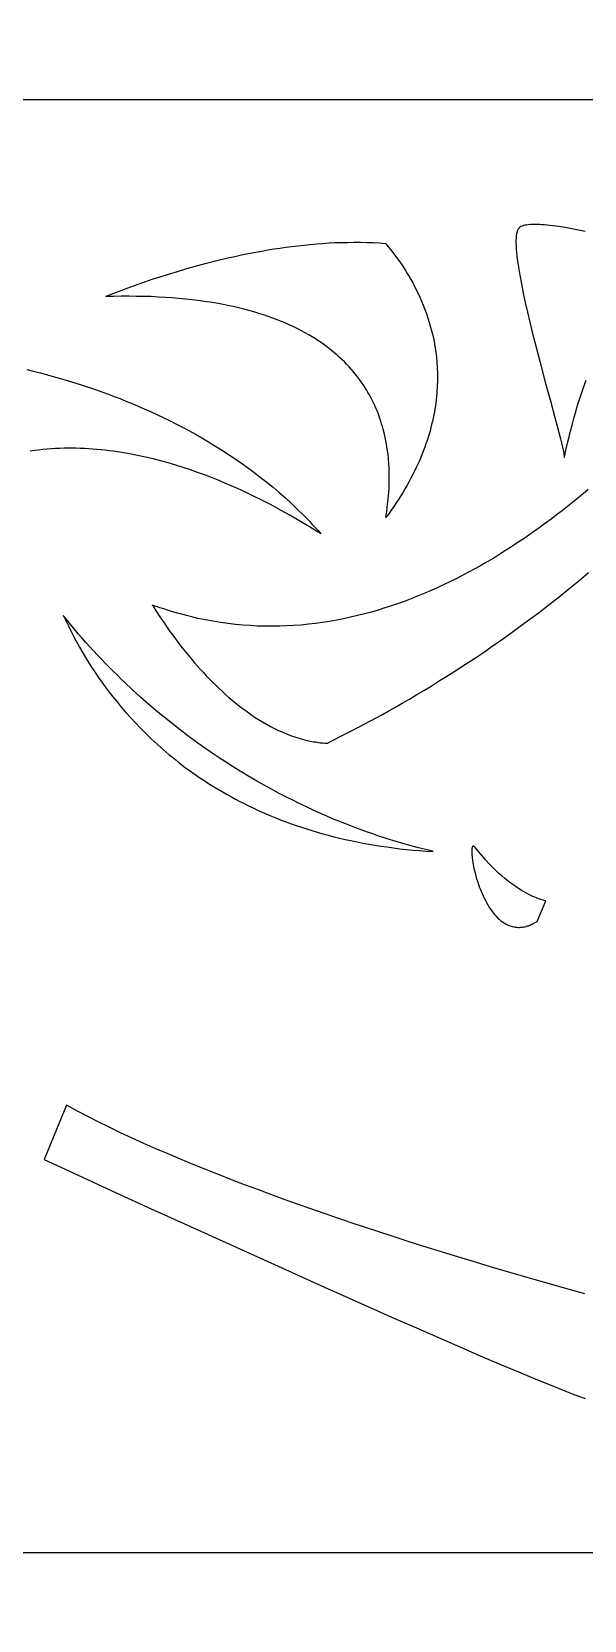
# Model space of a CAD drawing. Extents: x 3.2 to 84.5, y 37.4 to 61.3.
# Drawn here: x 14.85 to 18.68, y 50.27 to 61.27 of the extents above; entities that cross this region are included whole.
import ezdxf

# ---------------------------------------------------------------- set-up
doc = ezdxf.new("R2010")
doc.units = 0
doc.layers.add('IMPORT_-_LAMP', color=18, linetype='CONTINUOUS')

msp = doc.modelspace()

# ---------------------------------------------------------------- linework, layer by layer
at = {"layer": 'IMPORT_-_LAMP'}
for points in [[(23.443, 50.267), (23.443, 50.735), (3.192, 50.735), (3.193, 53.567), (3.193, 57.967), (3.193, 60.799), (23.443, 60.799), (23.442, 61.267), (43.692, 61.267), (43.692, 60.799), (63.942, 60.799), (63.942, 61.267), (84.192, 61.267), (84.192, 50.267), (63.942, 50.267), (63.942, 50.735), (43.692, 50.735), (43.692, 50.267)], [(17.306, 57.903), (17.306, 57.904), (17.306, 57.905), (17.306, 57.909), (17.307, 57.923), (17.311, 57.946), (17.315, 57.976), (17.319, 58.012), (17.322, 58.033), (17.324, 58.055), (17.325, 58.079), (17.327, 58.104), (17.328, 58.13), (17.329, 58.157), (17.329, 58.186), (17.329, 58.215), (17.328, 58.246), (17.326, 58.277), (17.323, 58.31), (17.32, 58.343), (17.315, 58.376), (17.31, 58.411), (17.303, 58.445), (17.296, 58.481), (17.286, 58.516), (17.281, 58.534), (17.276, 58.552), (17.27, 58.57), (17.264, 58.588), (17.258, 58.606), (17.251, 58.625), (17.244, 58.643), (17.236, 58.661), (17.228, 58.679), (17.219, 58.698), (17.21, 58.716), (17.201, 58.734), (17.191, 58.752), (17.181, 58.77), (17.17, 58.788), (17.159, 58.806), (17.147, 58.824), (17.135, 58.842), (17.122, 58.86), (17.109, 58.877), (17.095, 58.895), (17.081, 58.912), (17.066, 58.93), (17.051, 58.947), (17.035, 58.964), (17.018, 58.981), (17.001, 58.998), (16.983, 59.014), (16.965, 59.031), (16.946, 59.047), (16.927, 59.063), (16.906, 59.079), (16.886, 59.094), (16.864, 59.11), (16.842, 59.125), (16.819, 59.14), (16.796, 59.154), (16.772, 59.169), (16.747, 59.183), (16.721, 59.196), (16.695, 59.21), (16.668, 59.223), (16.64, 59.236), (16.612, 59.249), (16.583, 59.261), (16.553, 59.273), (16.522, 59.285), (16.49, 59.296), (16.458, 59.307), (16.425, 59.317), (16.391, 59.327), (16.356, 59.337), (16.321, 59.346), (16.284, 59.355), (16.247, 59.364), (16.209, 59.372), (16.17, 59.38), (16.13, 59.387), (16.089, 59.394), (16.048, 59.4), (16.005, 59.406), (15.962, 59.411), (15.917, 59.416), (15.872, 59.42), (15.826, 59.424), (15.779, 59.427), (15.73, 59.43), (15.681, 59.433), (15.631, 59.434), (15.58, 59.435), (15.528, 59.436), (15.475, 59.436), (15.421, 59.435), (15.366, 59.434), (15.38, 59.44), (15.416, 59.454), (15.472, 59.476), (15.507, 59.489), (15.546, 59.503), (15.59, 59.519), (15.637, 59.535), (15.688, 59.553), (15.743, 59.571), (15.801, 59.589), (15.862, 59.608), (15.927, 59.627), (15.994, 59.646), (16.064, 59.665), (16.136, 59.683), (16.211, 59.701), (16.249, 59.709), (16.288, 59.718), (16.327, 59.726), (16.366, 59.734), (16.406, 59.741), (16.447, 59.749), (16.488, 59.756), (16.529, 59.763), (16.57, 59.769), (16.612, 59.775), (16.654, 59.781), (16.696, 59.786), (16.739, 59.79), (16.782, 59.795), (16.825, 59.799), (16.868, 59.802), (16.911, 59.805), (16.955, 59.807), (16.998, 59.808), (17.042, 59.809), (17.085, 59.81), (17.129, 59.81), (17.173, 59.809), (17.216, 59.807), (17.26, 59.805), (17.303, 59.802), (17.304, 59.801), (17.306, 59.798), (17.312, 59.79), (17.337, 59.76), (17.353, 59.739), (17.373, 59.713), (17.394, 59.684), (17.417, 59.651), (17.429, 59.633), (17.441, 59.614), (17.453, 59.594), (17.466, 59.573), (17.478, 59.551), (17.491, 59.528), (17.504, 59.505), (17.516, 59.48), (17.528, 59.455), (17.541, 59.429), (17.552, 59.402), (17.564, 59.374), (17.575, 59.345), (17.586, 59.316), (17.596, 59.285), (17.606, 59.254), (17.615, 59.222), (17.624, 59.19), (17.632, 59.156), (17.639, 59.122), (17.645, 59.087), (17.65, 59.051), (17.655, 59.015), (17.658, 58.978), (17.661, 58.94), (17.662, 58.902), (17.662, 58.863), (17.662, 58.843), (17.661, 58.823), (17.66, 58.803), (17.659, 58.782), (17.658, 58.762), (17.656, 58.741), (17.653, 58.72), (17.651, 58.699), (17.648, 58.678), (17.645, 58.657), (17.641, 58.636), (17.637, 58.614), (17.632, 58.592), (17.628, 58.57), (17.622, 58.548), (17.617, 58.526), (17.611, 58.504), (17.604, 58.481), (17.597, 58.459), (17.59, 58.436), (17.582, 58.413), (17.574, 58.39), (17.565, 58.367), (17.556, 58.344), (17.547, 58.32), (17.537, 58.297), (17.526, 58.273), (17.515, 58.249), (17.504, 58.225), (17.492, 58.201), (17.479, 58.177), (17.466, 58.153), (17.453, 58.128), (17.439, 58.104), (17.424, 58.079), (17.409, 58.054), (17.393, 58.029), (17.377, 58.004), (17.36, 57.979), (17.343, 57.954), (17.325, 57.929)], [(15.072, 57.224), (15.074, 57.222), (15.076, 57.218), (15.083, 57.204), (15.107, 57.154), (15.124, 57.119), (15.145, 57.077), (15.17, 57.03), (15.184, 57.005), (15.2, 56.978), (15.216, 56.951), (15.233, 56.922), (15.252, 56.892), (15.271, 56.861), (15.292, 56.83), (15.314, 56.797), (15.338, 56.764), (15.362, 56.731), (15.388, 56.696), (15.415, 56.661), (15.444, 56.626), (15.473, 56.59), (15.504, 56.554), (15.537, 56.518), (15.571, 56.481), (15.606, 56.444), (15.643, 56.408), (15.681, 56.371), (15.721, 56.334), (15.763, 56.298), (15.805, 56.261), (15.827, 56.243), (15.85, 56.225), (15.873, 56.207), (15.896, 56.189), (15.919, 56.171), (15.944, 56.154), (15.968, 56.136), (15.993, 56.119), (16.018, 56.101), (16.044, 56.084), (16.07, 56.067), (16.096, 56.05), (16.123, 56.034), (16.151, 56.017), (16.179, 56.001), (16.207, 55.985), (16.236, 55.969), (16.265, 55.953), (16.294, 55.937), (16.324, 55.922), (16.355, 55.907), (16.386, 55.892), (16.417, 55.878), (16.449, 55.863), (16.481, 55.849), (16.514, 55.835), (16.547, 55.822), (16.581, 55.808), (16.615, 55.795), (16.65, 55.783), (16.685, 55.77), (16.721, 55.758), (16.757, 55.747), (16.793, 55.735), (16.83, 55.724), (16.868, 55.713), (16.906, 55.703), (16.945, 55.693), (16.984, 55.684), (17.023, 55.674), (17.063, 55.666), (17.104, 55.657), (17.145, 55.649), (17.187, 55.642), (17.229, 55.634), (17.271, 55.628), (17.315, 55.622), (17.358, 55.616), (17.402, 55.61), (17.447, 55.605), (17.493, 55.601), (17.538, 55.597), (17.585, 55.594), (17.632, 55.591), (17.629, 55.592), (17.625, 55.593), (17.611, 55.597), (17.56, 55.609), (17.523, 55.618), (17.481, 55.63), (17.431, 55.644), (17.376, 55.66), (17.315, 55.679), (17.249, 55.7), (17.214, 55.712), (17.178, 55.725), (17.14, 55.738), (17.102, 55.753), (17.062, 55.768), (17.021, 55.784), (16.979, 55.801), (16.936, 55.818), (16.893, 55.837), (16.848, 55.857), (16.803, 55.877), (16.756, 55.899), (16.709, 55.921), (16.661, 55.945), (16.613, 55.969), (16.563, 55.995), (16.513, 56.022), (16.463, 56.049), (16.412, 56.078), (16.36, 56.108), (16.308, 56.14), (16.256, 56.172), (16.203, 56.206), (16.15, 56.24), (16.096, 56.276), (16.042, 56.314), (15.988, 56.352), (15.934, 56.392), (15.88, 56.433), (15.825, 56.476), (15.771, 56.52), (15.716, 56.565), (15.661, 56.612), (15.607, 56.66), (15.552, 56.71), (15.498, 56.761), (15.471, 56.787), (15.444, 56.813), (15.417, 56.84), (15.39, 56.867), (15.363, 56.895), (15.336, 56.923), (15.309, 56.951), (15.282, 56.98), (15.256, 57.009), (15.229, 57.039), (15.203, 57.068), (15.176, 57.099), (15.15, 57.13), (15.124, 57.161), (15.098, 57.192)], [(15.072, 57.224), (15.074, 57.222), (15.076, 57.218), (15.083, 57.204), (15.107, 57.154), (15.124, 57.119), (15.145, 57.077), (15.17, 57.03), (15.184, 57.005), (15.2, 56.978), (15.216, 56.951), (15.233, 56.922), (15.252, 56.892), (15.271, 56.861), (15.292, 56.83), (15.314, 56.797), (15.338, 56.764), (15.362, 56.731), (15.388, 56.696), (15.415, 56.661), (15.444, 56.626), (15.473, 56.59), (15.504, 56.554), (15.537, 56.518), (15.571, 56.481), (15.606, 56.444), (15.643, 56.408), (15.681, 56.371), (15.721, 56.334), (15.763, 56.298), (15.805, 56.261), (15.827, 56.243), (15.85, 56.225), (15.873, 56.207), (15.896, 56.189), (15.919, 56.171), (15.944, 56.154), (15.968, 56.136), (15.993, 56.119), (16.018, 56.101), (16.044, 56.084), (16.07, 56.067), (16.096, 56.05), (16.123, 56.034), (16.151, 56.017), (16.179, 56.001), (16.207, 55.985), (16.236, 55.969), (16.265, 55.953), (16.294, 55.937), (16.324, 55.922), (16.355, 55.907), (16.386, 55.892), (16.417, 55.878), (16.449, 55.863), (16.481, 55.849), (16.514, 55.835), (16.547, 55.822), (16.581, 55.808), (16.615, 55.795), (16.65, 55.783), (16.685, 55.77), (16.721, 55.758), (16.757, 55.747), (16.793, 55.735), (16.83, 55.724), (16.868, 55.713), (16.906, 55.703), (16.945, 55.693), (16.984, 55.684), (17.023, 55.674), (17.063, 55.666), (17.104, 55.657), (17.145, 55.649), (17.187, 55.642), (17.229, 55.634), (17.271, 55.628), (17.315, 55.622), (17.358, 55.616), (17.402, 55.61), (17.447, 55.605), (17.493, 55.601), (17.538, 55.597), (17.585, 55.594), (17.632, 55.591), (17.629, 55.592), (17.625, 55.593), (17.611, 55.597), (17.56, 55.609), (17.523, 55.618), (17.481, 55.63), (17.431, 55.644), (17.376, 55.66), (17.315, 55.679), (17.249, 55.7), (17.214, 55.712), (17.178, 55.725), (17.14, 55.738), (17.102, 55.753), (17.062, 55.768), (17.021, 55.784), (16.979, 55.801), (16.936, 55.818), (16.893, 55.837), (16.848, 55.857), (16.803, 55.877), (16.756, 55.899), (16.709, 55.921), (16.661, 55.945), (16.613, 55.969), (16.563, 55.995), (16.513, 56.022), (16.463, 56.049), (16.412, 56.078), (16.36, 56.108), (16.308, 56.14), (16.256, 56.172), (16.203, 56.206), (16.15, 56.24), (16.096, 56.276), (16.042, 56.314), (15.988, 56.352), (15.934, 56.392), (15.88, 56.433), (15.825, 56.476), (15.771, 56.52), (15.716, 56.565), (15.661, 56.612), (15.607, 56.66), (15.552, 56.71), (15.498, 56.761), (15.471, 56.787), (15.444, 56.813), (15.417, 56.84), (15.39, 56.867), (15.363, 56.895), (15.336, 56.923), (15.309, 56.951), (15.282, 56.98), (15.256, 57.009), (15.229, 57.039), (15.203, 57.068), (15.176, 57.099), (15.15, 57.13), (15.124, 57.161), (15.098, 57.192)], [(17.924, 55.618), (17.92, 55.623), (17.917, 55.626), (17.914, 55.628), (17.911, 55.628), (17.909, 55.628), (17.908, 55.627), (17.906, 55.625), (17.904, 55.622), (17.903, 55.618), (17.901, 55.613), (17.9, 55.607), (17.9, 55.599), (17.9, 55.591), (17.9, 55.582), (17.9, 55.573), (17.902, 55.551), (17.905, 55.527), (17.91, 55.5), (17.915, 55.472), (17.923, 55.442), (17.931, 55.411), (17.941, 55.379), (17.946, 55.363), (17.952, 55.347), (17.958, 55.331), (17.964, 55.315), (17.971, 55.299), (17.978, 55.283), (17.986, 55.267), (17.994, 55.252), (18.002, 55.237), (18.01, 55.222), (18.019, 55.207), (18.028, 55.193), (18.038, 55.18), (18.048, 55.167), (18.058, 55.154), (18.068, 55.142), (18.079, 55.131), (18.09, 55.121), (18.102, 55.111), (18.114, 55.102), (18.126, 55.094), (18.139, 55.087), (18.152, 55.081), (18.165, 55.075), (18.179, 55.071), (18.193, 55.068), (18.2, 55.067), (18.207, 55.066), (18.215, 55.066), (18.222, 55.065), (18.229, 55.065), (18.237, 55.066), (18.245, 55.066), (18.252, 55.067), (18.26, 55.069), (18.268, 55.07), (18.276, 55.072), (18.284, 55.075), (18.293, 55.077), (18.301, 55.081), (18.309, 55.084), (18.318, 55.088), (18.326, 55.092), (18.335, 55.097), (18.353, 55.107), (18.412, 55.248), (18.4, 55.251), (18.387, 55.255), (18.369, 55.261), (18.348, 55.269), (18.336, 55.274), (18.323, 55.28), (18.309, 55.286), (18.294, 55.293), (18.279, 55.302), (18.262, 55.311), (18.245, 55.321), (18.227, 55.332), (18.209, 55.344), (18.19, 55.357), (18.17, 55.372), (18.15, 55.387), (18.129, 55.404), (18.108, 55.422), (18.086, 55.441), (18.064, 55.462), (18.041, 55.484), (18.019, 55.508), (17.995, 55.533), (17.972, 55.56), (17.948, 55.588)], [(17.924, 55.618), (17.92, 55.623), (17.917, 55.626), (17.914, 55.628), (17.911, 55.628), (17.909, 55.628), (17.908, 55.627), (17.906, 55.625), (17.904, 55.622), (17.903, 55.618), (17.901, 55.613), (17.9, 55.607), (17.9, 55.599), (17.9, 55.591), (17.9, 55.582), (17.9, 55.573), (17.902, 55.551), (17.905, 55.527), (17.91, 55.5), (17.915, 55.472), (17.923, 55.442), (17.931, 55.411), (17.941, 55.379), (17.946, 55.363), (17.952, 55.347), (17.958, 55.331), (17.964, 55.315), (17.971, 55.299), (17.978, 55.283), (17.986, 55.267), (17.994, 55.252), (18.002, 55.237), (18.01, 55.222), (18.019, 55.207), (18.028, 55.193), (18.038, 55.18), (18.048, 55.167), (18.058, 55.154), (18.068, 55.142), (18.079, 55.131), (18.09, 55.121), (18.102, 55.111), (18.114, 55.102), (18.126, 55.094), (18.139, 55.087), (18.152, 55.081), (18.165, 55.075), (18.179, 55.071), (18.193, 55.068), (18.2, 55.067), (18.207, 55.066), (18.215, 55.066), (18.222, 55.065), (18.229, 55.065), (18.237, 55.066), (18.245, 55.066), (18.252, 55.067), (18.26, 55.069), (18.268, 55.07), (18.276, 55.072), (18.284, 55.075), (18.293, 55.077), (18.301, 55.081), (18.309, 55.084), (18.318, 55.088), (18.326, 55.092), (18.335, 55.097), (18.353, 55.107), (18.412, 55.248), (18.4, 55.251), (18.387, 55.255), (18.369, 55.261), (18.348, 55.269), (18.336, 55.274), (18.323, 55.28), (18.309, 55.286), (18.294, 55.293), (18.279, 55.302), (18.262, 55.311), (18.245, 55.321), (18.227, 55.332), (18.209, 55.344), (18.19, 55.357), (18.17, 55.372), (18.15, 55.387), (18.129, 55.404), (18.108, 55.422), (18.086, 55.441), (18.064, 55.462), (18.041, 55.484), (18.019, 55.508), (17.995, 55.533), (17.972, 55.56), (17.948, 55.588)]]:
    msp.add_lwpolyline(points, close=True, dxfattribs=at)
for points in [[(18.685, 59.885), (18.638, 59.894), (18.592, 59.903), (18.547, 59.911), (18.503, 59.918), (18.462, 59.924), (18.422, 59.928), (18.403, 59.93), (18.385, 59.931), (18.368, 59.932), (18.351, 59.933), (18.335, 59.933), (18.32, 59.933), (18.306, 59.932), (18.292, 59.931), (18.28, 59.929), (18.268, 59.927), (18.258, 59.925), (18.248, 59.922), (18.24, 59.918), (18.233, 59.914), (18.23, 59.911), (18.227, 59.908), (18.224, 59.905), (18.221, 59.901), (18.219, 59.897), (18.217, 59.892), (18.215, 59.887), (18.213, 59.881), (18.21, 59.869), (18.208, 59.855), (18.207, 59.839), (18.206, 59.822), (18.206, 59.803), (18.207, 59.783), (18.208, 59.762), (18.21, 59.739), (18.212, 59.716), (18.215, 59.691), (18.219, 59.665), (18.223, 59.638), (18.227, 59.61), (18.232, 59.581), (18.243, 59.521), (18.256, 59.458), (18.27, 59.393), (18.286, 59.325), (18.302, 59.257), (18.319, 59.187), (18.337, 59.117), (18.373, 58.977), (18.409, 58.841), (18.444, 58.712), (18.476, 58.595), (18.503, 58.493), (18.514, 58.449), (18.523, 58.411), (18.531, 58.378), (18.537, 58.351), (18.538, 58.34), (18.54, 58.331), (18.54, 58.324), (18.54, 58.318), (18.542, 58.323), (18.544, 58.333), (18.552, 58.37), (18.565, 58.427), (18.573, 58.462), (18.583, 58.501), (18.594, 58.543), (18.606, 58.589), (18.62, 58.638), (18.635, 58.689), (18.652, 58.742), (18.671, 58.797), (18.691, 58.854)], [(14.82, 58.928), (14.864, 58.917), (14.914, 58.905), (14.969, 58.89), (15.028, 58.874), (15.092, 58.855), (15.16, 58.834), (15.195, 58.823), (15.231, 58.811), (15.268, 58.799), (15.306, 58.786), (15.345, 58.772), (15.384, 58.757), (15.424, 58.742), (15.465, 58.727), (15.506, 58.71), (15.548, 58.693), (15.59, 58.675), (15.633, 58.657), (15.676, 58.637), (15.719, 58.617), (15.763, 58.596), (15.808, 58.575), (15.852, 58.552), (15.897, 58.529), (15.942, 58.505), (15.987, 58.48), (16.032, 58.455), (16.077, 58.428), (16.122, 58.401), (16.168, 58.372), (16.213, 58.343), (16.258, 58.313), (16.303, 58.282), (16.347, 58.25), (16.392, 58.218), (16.436, 58.184), (16.48, 58.149), (16.524, 58.113), (16.567, 58.077), (16.61, 58.039), (16.652, 58), (16.694, 57.96), (16.735, 57.919), (16.776, 57.878), (16.796, 57.856), (16.816, 57.835), (16.836, 57.813), (16.855, 57.791), (16.853, 57.792), (16.848, 57.794), (16.833, 57.804), (16.777, 57.838), (16.737, 57.862), (16.69, 57.89), (16.636, 57.921), (16.576, 57.955), (16.544, 57.973), (16.51, 57.991), (16.474, 58.009), (16.437, 58.028), (16.399, 58.047), (16.36, 58.066), (16.319, 58.085), (16.277, 58.104), (16.234, 58.123), (16.19, 58.142), (16.144, 58.161), (16.098, 58.18), (16.05, 58.198), (16.002, 58.215), (15.952, 58.233), (15.902, 58.249), (15.851, 58.265), (15.799, 58.281), (15.747, 58.295), (15.694, 58.309), (15.64, 58.322), (15.585, 58.333), (15.53, 58.344), (15.502, 58.349), (15.475, 58.354), (15.447, 58.358), (15.419, 58.362), (15.391, 58.366), (15.362, 58.369), (15.334, 58.372), (15.305, 58.375), (15.277, 58.377), (15.248, 58.379), (15.22, 58.381), (15.191, 58.382), (15.162, 58.383), (15.133, 58.383), (15.104, 58.383), (15.075, 58.383), (15.046, 58.382), (15.017, 58.381), (14.988, 58.379), (14.959, 58.377), (14.93, 58.374), (14.901, 58.371), (14.872, 58.368), (14.843, 58.363)], [(18.705, 58.097), (18.67, 58.067), (18.634, 58.038), (18.598, 58.008), (18.562, 57.979), (18.525, 57.95), (18.487, 57.921), (18.45, 57.893), (18.411, 57.864), (18.373, 57.836), (18.334, 57.808), (18.295, 57.781), (18.255, 57.754), (18.215, 57.727), (18.175, 57.7), (18.134, 57.674), (18.093, 57.649), (18.052, 57.623), (18.01, 57.598), (17.968, 57.574), (17.925, 57.55), (17.882, 57.527), (17.839, 57.504), (17.796, 57.482), (17.752, 57.46), (17.708, 57.439), (17.664, 57.418), (17.619, 57.398), (17.574, 57.379), (17.529, 57.36), (17.484, 57.342), (17.438, 57.324), (17.392, 57.308), (17.345, 57.292), (17.299, 57.277), (17.252, 57.262), (17.205, 57.249), (17.157, 57.236), (17.109, 57.224), (17.061, 57.213), (17.013, 57.202), (16.965, 57.193), (16.916, 57.184), (16.867, 57.177), (16.818, 57.17), (16.769, 57.164), (16.719, 57.159), (16.669, 57.156), (16.619, 57.153), (16.569, 57.151), (16.519, 57.15), (16.468, 57.151), (16.417, 57.152), (16.366, 57.155), (16.315, 57.158), (16.264, 57.163), (16.212, 57.169), (16.161, 57.176), (16.109, 57.185), (16.057, 57.194), (16.004, 57.205), (15.978, 57.211), (15.952, 57.217), (15.926, 57.224), (15.899, 57.231), (15.873, 57.238), (15.847, 57.245), (15.82, 57.253), (15.794, 57.261), (15.768, 57.27), (15.741, 57.279), (15.715, 57.288), (15.688, 57.297), (15.691, 57.294), (15.696, 57.285), (15.715, 57.255), (15.746, 57.209), (15.765, 57.18), (15.786, 57.149), (15.81, 57.115), (15.837, 57.079), (15.865, 57.041), (15.896, 57.001), (15.929, 56.959), (15.965, 56.917), (15.983, 56.895), (16.002, 56.874), (16.022, 56.852), (16.042, 56.83), (16.062, 56.808), (16.083, 56.786), (16.105, 56.764), (16.127, 56.743), (16.149, 56.721), (16.172, 56.7), (16.195, 56.679), (16.219, 56.658), (16.243, 56.637), (16.267, 56.617), (16.292, 56.597), (16.318, 56.578), (16.344, 56.559), (16.37, 56.54), (16.396, 56.522), (16.423, 56.505), (16.451, 56.488), (16.478, 56.472), (16.506, 56.457), (16.535, 56.442), (16.563, 56.429), (16.592, 56.416), (16.622, 56.403), (16.651, 56.392), (16.681, 56.382), (16.712, 56.373), (16.742, 56.364), (16.773, 56.357), (16.804, 56.351), (16.82, 56.349), (16.836, 56.346), (16.851, 56.344), (16.867, 56.343), (16.883, 56.341), (16.899, 56.34), (16.902, 56.342), (16.909, 56.346), (16.93, 56.357), (17.007, 56.396), (17.062, 56.423), (17.126, 56.457), (17.199, 56.496), (17.281, 56.54), (17.325, 56.565), (17.371, 56.591), (17.419, 56.618), (17.468, 56.646), (17.519, 56.677), (17.572, 56.708), (17.626, 56.741), (17.682, 56.776), (17.739, 56.811), (17.797, 56.849), (17.857, 56.887), (17.918, 56.927), (17.98, 56.969), (18.042, 57.012), (18.106, 57.057), (18.171, 57.103), (18.236, 57.15), (18.302, 57.199), (18.369, 57.249), (18.436, 57.301), (18.504, 57.354), (18.572, 57.409), (18.64, 57.465), (18.709, 57.523)], [(18.682, 52.528), (18.535, 52.569), (18.38, 52.613), (18.219, 52.659), (18.052, 52.708), (17.88, 52.76), (17.703, 52.814), (17.614, 52.842), (17.524, 52.87), (17.433, 52.899), (17.341, 52.929), (17.249, 52.959), (17.157, 52.989), (17.065, 53.02), (16.972, 53.051), (16.879, 53.083), (16.786, 53.115), (16.694, 53.148), (16.601, 53.181), (16.509, 53.215), (16.418, 53.249), (16.327, 53.283), (16.236, 53.318), (16.147, 53.353), (16.058, 53.388), (15.97, 53.424), (15.883, 53.46), (15.798, 53.496), (15.713, 53.532), (15.63, 53.569), (15.549, 53.606), (15.468, 53.643), (15.39, 53.681), (15.313, 53.719), (15.238, 53.757), (15.166, 53.795), (15.095, 53.833), (14.939, 53.457), (15.081, 53.392), (15.439, 53.227), (15.68, 53.117), (15.953, 52.993), (16.248, 52.859), (16.56, 52.718), (16.881, 52.574), (17.202, 52.431), (17.361, 52.36), (17.517, 52.292), (17.669, 52.225), (17.817, 52.161), (17.959, 52.099), (18.095, 52.041), (18.224, 51.987), (18.344, 51.937), (18.455, 51.892), (18.556, 51.851), (18.602, 51.833), (18.645, 51.817), (18.686, 51.802)], [(18.682, 52.528), (18.535, 52.569), (18.38, 52.613), (18.219, 52.659), (18.052, 52.708), (17.88, 52.76), (17.703, 52.814), (17.614, 52.842), (17.524, 52.87), (17.433, 52.899), (17.341, 52.929), (17.249, 52.959), (17.157, 52.989), (17.065, 53.02), (16.972, 53.051), (16.879, 53.083), (16.786, 53.115), (16.694, 53.148), (16.601, 53.181), (16.509, 53.215), (16.418, 53.249), (16.327, 53.283), (16.236, 53.318), (16.147, 53.353), (16.058, 53.388), (15.97, 53.424), (15.883, 53.46), (15.798, 53.496), (15.713, 53.532), (15.63, 53.569), (15.549, 53.606), (15.468, 53.643), (15.39, 53.681), (15.313, 53.719), (15.238, 53.757), (15.166, 53.795), (15.095, 53.833), (14.939, 53.457), (15.081, 53.392), (15.439, 53.227), (15.68, 53.117), (15.953, 52.993), (16.248, 52.859), (16.56, 52.718), (16.881, 52.574), (17.202, 52.431), (17.361, 52.36), (17.517, 52.292), (17.669, 52.225), (17.817, 52.161), (17.959, 52.099), (18.095, 52.041), (18.224, 51.987), (18.344, 51.937), (18.455, 51.892), (18.556, 51.851), (18.602, 51.833), (18.645, 51.817), (18.686, 51.802)]]:
    msp.add_lwpolyline(points, dxfattribs=at)

doc.saveas('drawing.dxf')
